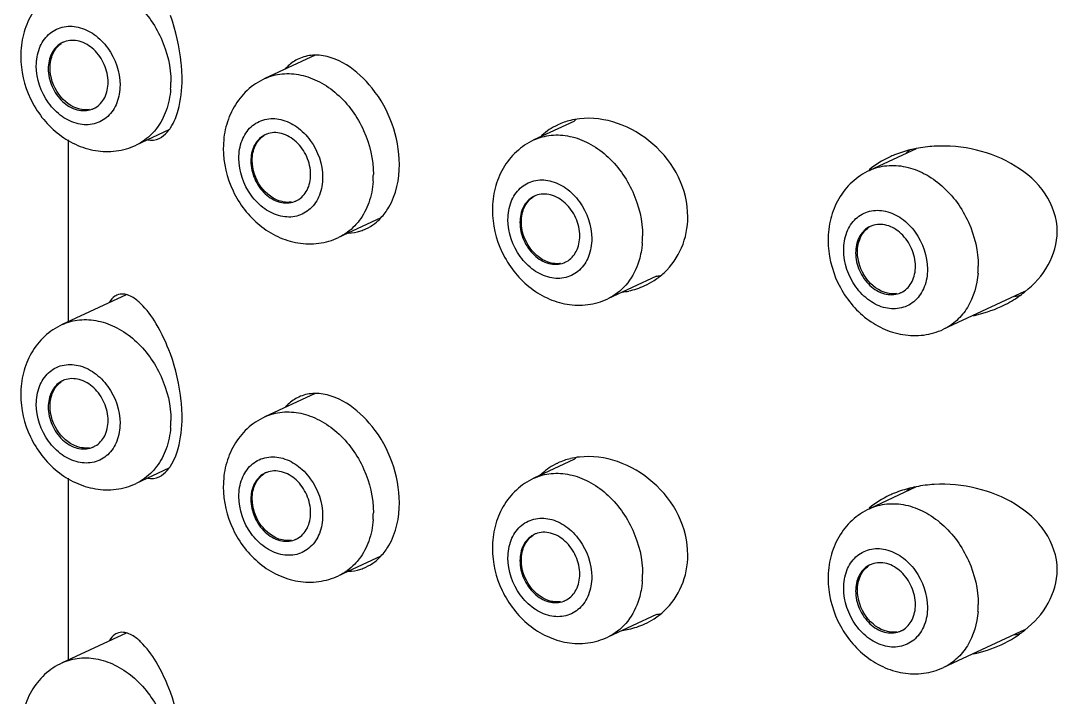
# Model space of a CAD drawing. Header units: millimetres. Extents: x 0 to 841, y 0 to 594.
# Drawn here: x 576.24 to 590.44, y 295.18 to 304.45 of the extents above; entities that cross this region are included whole.
import ezdxf

# ---------------------------------------------------------------- set-up
doc = ezdxf.new("R2010")
doc.units = ezdxf.units.MM
doc.header["$LTSCALE"] = 46.255
doc.layers.add('00_COMPONENTI', color=7, linetype='CONTINUOUS')

msp = doc.modelspace()

# ---------------------------------------------------------------- linework, layer by layer
at = {"layer": '00_COMPONENTI', "color": 7, "linetype": 'Continuous'}
for p, q in [((580.275, 303.978), (579.584, 303.657)), ((583.82, 303.072), (583.27, 302.817)), ((578.27, 302.954), (577.822, 302.745)), ((576.895, 300.328), (576.895, 302.818)), ((588.507, 302.697), (587.868, 302.401)), ((581.175, 301.75), (580.596, 301.481)), ((584.952, 300.952), (584.282, 300.641)), ((577.687, 300.696), (576.81, 300.288)), ((589.992, 300.741), (588.88, 300.224)), ((580.275, 299.345), (579.584, 299.024)), ((583.82, 298.439), (583.27, 298.184)), ((578.27, 298.321), (577.822, 298.112)), ((576.895, 295.695), (576.895, 298.185)), ((588.507, 298.064), (587.868, 297.767)), ((581.175, 297.117), (580.596, 296.848)), ((584.952, 296.319), (584.282, 296.008)), ((577.687, 296.063), (576.81, 295.655)), ((589.992, 296.108), (588.88, 295.591))]:
    msp.add_line(p, q, dxfattribs=at)
for centre, radius, start, end in [((576.945, 303.881), 0.301, 117.7027, 119.8159), ((576.944, 303.882), 0.299, 114.9572, 117.7029), ((576.944, 303.883), 0.298, 109.9379, 114.9502), ((580.28, 303.389), 0.589, 90.4786, 93.501), ((580.329, 303.383), 0.616, 133.3532, 138.8475), ((577.113, 303.519), 0.3, 296.4969, 300.0023), ((577.114, 303.518), 0.299, 290.0984, 291.9312), ((577.114, 303.516), 0.297, 291.9324, 294.955), ((577.114, 303.517), 0.298, 294.9559, 296.494), ((583.97, 302.232), 0.875, 117.5508, 134.3926), ((583.975, 302.221), 0.887, 114.9343, 117.5161), ((584.006, 302.12), 0.994, 96.482, 103.7043), ((584.432, 302.446), 0.876, 131.6273, 134.381), ((579.719, 302.617), 0.3, 117.0299, 119.1761), ((579.718, 302.618), 0.299, 114.9563, 117.0295), ((579.718, 302.619), 0.298, 111.106, 114.9535), ((589.189, 301.657), 1.279, 126.5389, 129.9568), ((588.834, 301.031), 1.7, 102.3942, 103.7474), ((588.84, 301.005), 1.728, 101.1425, 102.3944), ((588.857, 300.909), 1.825, 93.2234, 101.0825), ((588.766, 301.239), 1.482, 112.0209, 114.929), ((579.888, 302.253), 0.298, 290.7433, 293.2392), ((579.889, 302.252), 0.297, 293.2416, 294.9558), ((579.888, 302.254), 0.299, 294.9592, 298.8315), ((583.405, 301.777), 0.3, 117.0299, 119.1761), ((583.405, 301.778), 0.299, 114.9563, 117.0295), ((583.404, 301.779), 0.298, 111.106, 114.9535), ((580.712, 302.153), 0.611, 271.6099, 287.7987), ((580.711, 302.154), 0.612, 287.8915, 294.9469), ((588.004, 301.36), 0.301, 117.7027, 119.8159), ((588.003, 301.361), 0.299, 114.9572, 117.7029), ((588.002, 301.362), 0.298, 109.9379, 114.9502), ((583.574, 301.412), 0.298, 290.7433, 293.2392), ((583.575, 301.412), 0.297, 293.2416, 294.9558), ((583.574, 301.413), 0.299, 294.9592, 298.8315), ((584.365, 301.738), 1.01, 303.24, 312.9934), ((584.362, 301.744), 1.017, 294.9355, 303.2231), ((584.814, 302.018), 1.075, 277.0659, 280.4999), ((584.351, 301.778), 1.053, 277.1486, 282.0514), ((584.355, 301.761), 1.035, 282.0519, 294.8899), ((588.172, 300.997), 0.299, 290.0984, 291.9312), ((588.173, 300.995), 0.297, 291.9324, 294.955), ((588.172, 300.996), 0.298, 294.9559, 296.494), ((588.171, 300.998), 0.3, 296.4969, 300.0023), ((589.055, 301.916), 1.509, 305.5761, 308.6022), ((588.976, 302.035), 1.652, 294.8773, 303.6652), ((589.435, 302.577), 1.95, 282.5397, 284.9306), ((589.026, 301.956), 1.558, 303.7321, 305.5823), ((576.945, 299.248), 0.301, 117.7027, 119.8159), ((576.944, 299.249), 0.299, 114.9572, 117.7029), ((576.944, 299.25), 0.298, 109.9379, 114.9502), ((580.28, 298.756), 0.589, 90.4786, 93.501), ((580.329, 298.75), 0.616, 133.3532, 138.8475), ((577.114, 298.885), 0.299, 290.0984, 291.9312), ((577.114, 298.883), 0.297, 291.9324, 294.955), ((577.114, 298.884), 0.298, 294.9559, 296.494), ((577.113, 298.886), 0.3, 296.4969, 300.0023), ((584.006, 297.487), 0.994, 96.482, 103.7043), ((584.432, 297.813), 0.876, 131.6273, 134.381), ((583.97, 297.599), 0.875, 117.5508, 134.3926), ((583.975, 297.588), 0.887, 114.9343, 117.5161), ((579.719, 297.984), 0.3, 117.0299, 119.1761), ((579.718, 297.985), 0.299, 114.9563, 117.0295), ((579.718, 297.986), 0.298, 111.106, 114.9535), ((589.189, 297.024), 1.279, 126.5389, 129.9568), ((588.834, 296.398), 1.7, 102.3942, 103.7474), ((588.84, 296.372), 1.728, 101.1425, 102.3944), ((588.857, 296.276), 1.825, 93.2234, 101.0825), ((588.766, 296.606), 1.482, 112.0209, 114.929), ((579.888, 297.62), 0.298, 290.7433, 293.2392), ((579.889, 297.619), 0.297, 293.2416, 294.9558), ((579.888, 297.621), 0.299, 294.9592, 298.8315), ((583.405, 297.144), 0.3, 117.0299, 119.1761), ((583.405, 297.145), 0.299, 114.9563, 117.0295), ((583.404, 297.146), 0.298, 111.106, 114.9535), ((588.002, 296.729), 0.298, 109.9379, 114.9502), ((580.712, 297.52), 0.611, 271.6099, 287.7987), ((580.711, 297.521), 0.612, 287.8915, 294.9469), ((588.004, 296.727), 0.301, 117.7027, 119.8159), ((588.003, 296.728), 0.299, 114.9572, 117.7029), ((583.574, 296.779), 0.298, 290.7433, 293.2392), ((583.575, 296.778), 0.297, 293.2416, 294.9558), ((583.574, 296.78), 0.299, 294.9592, 298.8315), ((584.365, 297.105), 1.01, 303.24, 312.9934), ((584.814, 297.385), 1.075, 277.0659, 280.4999), ((584.355, 297.128), 1.035, 282.0519, 294.8899), ((584.362, 297.111), 1.017, 294.9355, 303.2231), ((584.351, 297.145), 1.053, 277.1486, 282.0514), ((588.172, 296.364), 0.299, 290.0984, 291.9312), ((588.173, 296.362), 0.297, 291.9324, 294.955), ((588.172, 296.363), 0.298, 294.9559, 296.494), ((588.171, 296.365), 0.3, 296.4969, 300.0023), ((588.976, 297.402), 1.652, 294.8773, 303.6652), ((589.435, 297.944), 1.95, 282.5397, 284.9306), ((589.026, 297.323), 1.558, 303.7321, 305.5823), ((589.055, 297.283), 1.509, 305.5761, 308.6022)]:
    msp.add_arc(centre, radius, start, end, dxfattribs=at)
at = {"layer": '00_COMPONENTI', "color": 9, "linetype": 'Continuous'}
for centre in [(577.022, 303.609), (579.796, 302.345), (583.483, 301.504), (588.081, 301.088), (577.022, 298.976), (579.796, 297.711), (583.483, 296.871), (588.081, 296.455)]:
    msp.add_arc(centre, 1.276, 355.7605, 0.018, dxfattribs=at)
for points, knots in [([(576.81, 304.921), (576.884, 304.956), (577.05, 305), (577.312, 304.982), (577.571, 304.884), (577.897, 304.655), (578.202, 304.229), (578.299, 303.815), (578.299, 303.609)], [0, 0, 0, 0, 0.10682, 0.218173, 0.336948, 0.463716, 0.73221, 1, 1, 1, 1]), ([(576.456, 303.831), (576.456, 303.913), (576.481, 304.072), (576.607, 304.271), (576.808, 304.381), (577.041, 304.377), (577.263, 304.269), (577.509, 304.019), (577.602, 303.747), (577.602, 303.569)], [0, 0, 0, 0, 0.127449, 0.242904, 0.35202, 0.465108, 0.58948, 0.725027, 1, 1, 1, 1]), ([(577.602, 303.569), (577.602, 303.487), (577.577, 303.328), (577.451, 303.129), (577.25, 303.019), (577.017, 303.023), (576.795, 303.131), (576.549, 303.381), (576.456, 303.653), (576.456, 303.831)], [0, 0, 0, 0, 0.127449, 0.242904, 0.35202, 0.465108, 0.58948, 0.725027, 1, 1, 1, 1]), ([(579.584, 303.657), (579.658, 303.692), (579.824, 303.736), (580.086, 303.718), (580.345, 303.62), (580.671, 303.391), (580.977, 302.965), (581.073, 302.55), (581.073, 302.345)], [0, 0, 0, 0, 0.10682, 0.218173, 0.336948, 0.463716, 0.73221, 1, 1, 1, 1]), ([(578.295, 303.515), (578.288, 303.415), (578.25, 303.224), (578.16, 303.05), (578.104, 302.976)], [0, 0, 0, 0, 0.517694, 1, 1, 1, 1]), ([(579.23, 302.566), (579.23, 302.649), (579.255, 302.808), (579.382, 303.007), (579.582, 303.117), (579.815, 303.112), (580.037, 303.004), (580.283, 302.755), (580.377, 302.483), (580.377, 302.305)], [0, 0, 0, 0, 0.127449, 0.242904, 0.35202, 0.465108, 0.58948, 0.725027, 1, 1, 1, 1]), ([(578.104, 302.976), (578.085, 302.951), (578.006, 302.858), (577.904, 302.784), (577.822, 302.745)], [0, 0, 0, 0, 0.256045, 1, 1, 1, 1]), ([(583.27, 302.817), (583.345, 302.851), (583.51, 302.896), (583.772, 302.878), (584.032, 302.78), (584.357, 302.551), (584.663, 302.125), (584.759, 301.71), (584.759, 301.505)], [0, 0, 0, 0, 0.10682, 0.218173, 0.336948, 0.463716, 0.73221, 1, 1, 1, 1]), ([(580.377, 302.305), (580.377, 302.223), (580.351, 302.063), (580.225, 301.865), (580.024, 301.755), (579.792, 301.759), (579.569, 301.867), (579.323, 302.116), (579.23, 302.389), (579.23, 302.566)], [0, 0, 0, 0, 0.127449, 0.242904, 0.35202, 0.465108, 0.58948, 0.725027, 1, 1, 1, 1]), ([(587.868, 302.401), (587.943, 302.435), (588.108, 302.479), (588.37, 302.461), (588.63, 302.363), (588.955, 302.134), (589.261, 301.708), (589.357, 301.294), (589.357, 301.088)], [0, 0, 0, 0, 0.10682, 0.218173, 0.336948, 0.463716, 0.73221, 1, 1, 1, 1]), ([(582.916, 301.726), (582.916, 301.808), (582.941, 301.968), (583.068, 302.166), (583.268, 302.276), (583.501, 302.272), (583.724, 302.164), (583.969, 301.915), (584.063, 301.642), (584.063, 301.465)], [0, 0, 0, 0, 0.127449, 0.242904, 0.35202, 0.465108, 0.58948, 0.725027, 1, 1, 1, 1]), ([(581.069, 302.25), (581.062, 302.151), (581.025, 301.959), (580.934, 301.786), (580.878, 301.712)], [0, 0, 0, 0, 0.517694, 1, 1, 1, 1]), ([(587.514, 301.31), (587.514, 301.392), (587.539, 301.551), (587.666, 301.75), (587.866, 301.86), (588.099, 301.856), (588.322, 301.748), (588.567, 301.498), (588.661, 301.226), (588.661, 301.048)], [0, 0, 0, 0, 0.127449, 0.242904, 0.35202, 0.465108, 0.58948, 0.725027, 1, 1, 1, 1]), ([(580.878, 301.712), (580.859, 301.687), (580.78, 301.593), (580.678, 301.519), (580.596, 301.481)], [0, 0, 0, 0, 0.256045, 1, 1, 1, 1]), ([(584.063, 301.465), (584.063, 301.382), (584.037, 301.223), (583.911, 301.024), (583.711, 300.914), (583.478, 300.919), (583.255, 301.027), (583.01, 301.276), (582.916, 301.548), (582.916, 301.726)], [0, 0, 0, 0, 0.127449, 0.242904, 0.35202, 0.465108, 0.58948, 0.725027, 1, 1, 1, 1]), ([(584.756, 301.41), (584.754, 301.384), (584.743, 301.285), (584.72, 301.187), (584.695, 301.117)], [0, 0, 0, 0, 0.256127, 1, 1, 1, 1]), ([(588.661, 301.048), (588.661, 300.966), (588.636, 300.807), (588.509, 300.608), (588.309, 300.498), (588.076, 300.502), (587.853, 300.61), (587.608, 300.86), (587.514, 301.132), (587.514, 301.31)], [0, 0, 0, 0, 0.127449, 0.242904, 0.35202, 0.465108, 0.58948, 0.725027, 1, 1, 1, 1]), ([(584.695, 301.117), (584.658, 301.013), (584.552, 300.82), (584.376, 300.684), (584.282, 300.641)], [0, 0, 0, 0, 0.515584, 1, 1, 1, 1]), ([(589.354, 300.994), (589.342, 300.83), (589.274, 300.586), (589.073, 300.34), (588.947, 300.255), (588.88, 300.224)], [0, 0, 0, 0, 0.523957, 0.766012, 1, 1, 1, 1]), ([(576.81, 300.288), (576.884, 300.323), (577.05, 300.367), (577.312, 300.349), (577.571, 300.251), (577.897, 300.022), (578.202, 299.596), (578.299, 299.182), (578.299, 298.976)], [0, 0, 0, 0, 0.10682, 0.218173, 0.336948, 0.463716, 0.73221, 1, 1, 1, 1]), ([(576.456, 299.198), (576.456, 299.28), (576.481, 299.439), (576.607, 299.638), (576.808, 299.748), (577.041, 299.744), (577.263, 299.636), (577.509, 299.386), (577.602, 299.114), (577.602, 298.936)], [0, 0, 0, 0, 0.127449, 0.242904, 0.35202, 0.465108, 0.58948, 0.725027, 1, 1, 1, 1]), ([(577.602, 298.936), (577.602, 298.854), (577.577, 298.695), (577.451, 298.496), (577.25, 298.386), (577.017, 298.39), (576.795, 298.498), (576.549, 298.748), (576.456, 299.02), (576.456, 299.198)], [0, 0, 0, 0, 0.127449, 0.242904, 0.35202, 0.465108, 0.58948, 0.725027, 1, 1, 1, 1]), ([(579.584, 299.024), (579.658, 299.059), (579.824, 299.103), (580.086, 299.085), (580.345, 298.987), (580.671, 298.758), (580.977, 298.332), (581.073, 297.917), (581.073, 297.712)], [0, 0, 0, 0, 0.10682, 0.218173, 0.336948, 0.463716, 0.73221, 1, 1, 1, 1]), ([(578.295, 298.881), (578.288, 298.782), (578.25, 298.591), (578.16, 298.417), (578.104, 298.343)], [0, 0, 0, 0, 0.517694, 1, 1, 1, 1]), ([(579.23, 297.933), (579.23, 298.016), (579.255, 298.175), (579.382, 298.374), (579.582, 298.483), (579.815, 298.479), (580.037, 298.371), (580.283, 298.122), (580.377, 297.85), (580.377, 297.672)], [0, 0, 0, 0, 0.127449, 0.242904, 0.35202, 0.465108, 0.58948, 0.725027, 1, 1, 1, 1]), ([(578.104, 298.343), (578.085, 298.318), (578.006, 298.225), (577.904, 298.151), (577.822, 298.112)], [0, 0, 0, 0, 0.256045, 1, 1, 1, 1]), ([(583.27, 298.184), (583.345, 298.218), (583.51, 298.263), (583.772, 298.244), (584.032, 298.147), (584.357, 297.917), (584.663, 297.492), (584.759, 297.077), (584.759, 296.872)], [0, 0, 0, 0, 0.10682, 0.218173, 0.336948, 0.463716, 0.73221, 1, 1, 1, 1]), ([(580.377, 297.672), (580.377, 297.589), (580.351, 297.43), (580.225, 297.232), (580.024, 297.122), (579.792, 297.126), (579.569, 297.234), (579.323, 297.483), (579.23, 297.756), (579.23, 297.933)], [0, 0, 0, 0, 0.127449, 0.242904, 0.35202, 0.465108, 0.58948, 0.725027, 1, 1, 1, 1]), ([(587.868, 297.767), (587.943, 297.802), (588.108, 297.846), (588.37, 297.828), (588.63, 297.73), (588.955, 297.501), (589.261, 297.075), (589.357, 296.661), (589.357, 296.455)], [0, 0, 0, 0, 0.10682, 0.218173, 0.336948, 0.463716, 0.73221, 1, 1, 1, 1]), ([(581.069, 297.617), (581.062, 297.518), (581.025, 297.326), (580.934, 297.152), (580.878, 297.078)], [0, 0, 0, 0, 0.517694, 1, 1, 1, 1]), ([(582.916, 297.093), (582.916, 297.175), (582.941, 297.335), (583.068, 297.533), (583.268, 297.643), (583.501, 297.639), (583.724, 297.531), (583.969, 297.282), (584.063, 297.009), (584.063, 296.832)], [0, 0, 0, 0, 0.127449, 0.242904, 0.35202, 0.465108, 0.58948, 0.725027, 1, 1, 1, 1]), ([(587.514, 296.677), (587.514, 296.759), (587.539, 296.918), (587.666, 297.117), (587.866, 297.227), (588.099, 297.223), (588.322, 297.115), (588.567, 296.865), (588.661, 296.593), (588.661, 296.415)], [0, 0, 0, 0, 0.127449, 0.242904, 0.35202, 0.465108, 0.58948, 0.725027, 1, 1, 1, 1]), ([(580.878, 297.078), (580.859, 297.054), (580.78, 296.96), (580.678, 296.886), (580.596, 296.848)], [0, 0, 0, 0, 0.256045, 1, 1, 1, 1]), ([(584.063, 296.832), (584.063, 296.749), (584.037, 296.59), (583.911, 296.391), (583.711, 296.281), (583.478, 296.286), (583.255, 296.394), (583.01, 296.643), (582.916, 296.915), (582.916, 297.093)], [0, 0, 0, 0, 0.127449, 0.242904, 0.35202, 0.465108, 0.58948, 0.725027, 1, 1, 1, 1]), ([(584.756, 296.777), (584.754, 296.751), (584.743, 296.652), (584.72, 296.554), (584.695, 296.484)], [0, 0, 0, 0, 0.256127, 1, 1, 1, 1]), ([(588.661, 296.415), (588.661, 296.333), (588.636, 296.174), (588.509, 295.975), (588.309, 295.865), (588.076, 295.869), (587.853, 295.977), (587.608, 296.227), (587.514, 296.499), (587.514, 296.677)], [0, 0, 0, 0, 0.127449, 0.242904, 0.35202, 0.465108, 0.58948, 0.725027, 1, 1, 1, 1]), ([(584.695, 296.484), (584.658, 296.38), (584.552, 296.187), (584.376, 296.051), (584.282, 296.008)], [0, 0, 0, 0, 0.515584, 1, 1, 1, 1]), ([(589.354, 296.36), (589.342, 296.197), (589.274, 295.953), (589.073, 295.707), (588.947, 295.622), (588.88, 295.591)], [0, 0, 0, 0, 0.523957, 0.766012, 1, 1, 1, 1]), ([(576.81, 295.655), (576.884, 295.69), (577.05, 295.734), (577.312, 295.716), (577.571, 295.618), (577.897, 295.389), (578.202, 294.963), (578.299, 294.549), (578.299, 294.343)], [0, 0, 0, 0, 0.10682, 0.218173, 0.336948, 0.463716, 0.73221, 1, 1, 1, 1])]:
    msp.add_open_spline(points, degree=3, knots=knots, dxfattribs=at)
at = {"layer": '00_COMPONENTI', "color": 7, "linetype": 'Continuous'}
for points, knots in [([(576.81, 304.921), (576.723, 304.881), (576.559, 304.771), (576.376, 304.539), (576.266, 304.262), (576.242, 304.064), (576.242, 303.964)], [0, 0, 0, 0, 0.246419, 0.494144, 0.744834, 1, 1, 1, 1]), ([(578.452, 303.652), (578.452, 303.725), (578.436, 304.02), (578.368, 304.312), (578.292, 304.521)], [0, 0, 0, 0, 0.247758, 1, 1, 1, 1]), ([(576.796, 304.142), (576.741, 304.11), (576.645, 304.003), (576.619, 303.865), (576.619, 303.793)], [0, 0, 0, 0, 0.471113, 1, 1, 1, 1]), ([(576.644, 303.805), (576.644, 303.871), (576.667, 304), (576.748, 304.104), (576.797, 304.139)], [0, 0, 0, 0, 0.527398, 1, 1, 1, 1]), ([(577.439, 303.607), (577.439, 303.69), (577.401, 303.857), (577.26, 304.061), (577.06, 304.186), (576.906, 304.186), (576.842, 304.163)], [0, 0, 0, 0, 0.267515, 0.536519, 0.782531, 1, 1, 1, 1]), ([(576.242, 303.964), (576.242, 303.765), (576.337, 303.364), (576.649, 302.958), (576.984, 302.747), (577.262, 302.659), (577.551, 302.652), (577.736, 302.705), (577.822, 302.745)], [0, 0, 0, 0, 0.254925, 0.509586, 0.63463, 0.75754, 0.879072, 1, 1, 1, 1]), ([(581.429, 302.482), (581.429, 302.669), (581.354, 303.048), (581.036, 303.637), (580.575, 303.981), (580.275, 303.979)], [0, 0, 0, 0, 0.276871, 0.555255, 1, 1, 1, 1]), ([(576.619, 303.793), (576.619, 303.71), (576.657, 303.543), (576.799, 303.338), (576.998, 303.213), (577.153, 303.214), (577.216, 303.237)], [0, 0, 0, 0, 0.267567, 0.536598, 0.782571, 1, 1, 1, 1]), ([(577.054, 303.239), (576.938, 303.265), (576.726, 303.43), (576.644, 303.678), (576.644, 303.805)], [0, 0, 0, 0, 0.481999, 1, 1, 1, 1]), ([(577.263, 303.259), (577.318, 303.29), (577.413, 303.398), (577.439, 303.536), (577.439, 303.607)], [0, 0, 0, 0, 0.471159, 1, 1, 1, 1]), ([(578.36, 303.109), (578.375, 303.146), (578.433, 303.321), (578.452, 303.508), (578.452, 303.652)], [0, 0, 0, 0, 0.218718, 1, 1, 1, 1]), ([(579.584, 303.657), (579.497, 303.617), (579.334, 303.507), (579.151, 303.275), (579.04, 302.998), (579.017, 302.799), (579.017, 302.7)], [0, 0, 0, 0, 0.246419, 0.494144, 0.744834, 1, 1, 1, 1]), ([(577.18, 303.233), (577.17, 303.232), (577.128, 303.227), (577.085, 303.232), (577.054, 303.239)], [0, 0, 0, 0, 0.245004, 1, 1, 1, 1]), ([(578.271, 302.95), (578.28, 302.961), (578.315, 303.011), (578.342, 303.065), (578.36, 303.109)], [0, 0, 0, 0, 0.2296, 1, 1, 1, 1]), ([(585.379, 301.765), (585.379, 301.95), (585.284, 302.33), (584.927, 302.785), (584.441, 303.075), (584.068, 303.127), (583.894, 303.107)], [0, 0, 0, 0, 0.250855, 0.509511, 0.763406, 1, 1, 1, 1]), ([(578.137, 302.837), (578.149, 302.842), (578.201, 302.871), (578.243, 302.914), (578.271, 302.95)], [0, 0, 0, 0, 0.227859, 1, 1, 1, 1]), ([(579.573, 302.879), (579.517, 302.848), (579.42, 302.74), (579.394, 302.601), (579.394, 302.529)], [0, 0, 0, 0, 0.470958, 1, 1, 1, 1]), ([(579.413, 302.538), (579.413, 302.606), (579.436, 302.738), (579.523, 302.844), (579.574, 302.877)], [0, 0, 0, 0, 0.527932, 1, 1, 1, 1]), ([(580.213, 302.342), (580.213, 302.426), (580.174, 302.595), (580.032, 302.8), (579.857, 302.905), (579.711, 302.923), (579.642, 302.909), (579.611, 302.897)], [0, 0, 0, 0, 0.267186, 0.535659, 0.780727, 0.892884, 1, 1, 1, 1]), ([(579.017, 302.7), (579.017, 302.501), (579.111, 302.1), (579.424, 301.694), (579.758, 301.482), (580.036, 301.394), (580.325, 301.388), (580.51, 301.441), (580.596, 301.481)], [0, 0, 0, 0, 0.254925, 0.509586, 0.63463, 0.75754, 0.879072, 1, 1, 1, 1]), ([(583.27, 302.817), (583.183, 302.776), (583.02, 302.666), (582.837, 302.434), (582.726, 302.158), (582.703, 301.959), (582.703, 301.859)], [0, 0, 0, 0, 0.246419, 0.494144, 0.744834, 1, 1, 1, 1]), ([(590.439, 301.563), (590.439, 301.744), (590.31, 302.116), (589.876, 302.491), (589.338, 302.706), (588.948, 302.742), (588.754, 302.731)], [0, 0, 0, 0, 0.240645, 0.488051, 0.742637, 1, 1, 1, 1]), ([(579.394, 302.529), (579.394, 302.446), (579.432, 302.277), (579.574, 302.072), (579.775, 301.948), (579.931, 301.95), (579.994, 301.974)], [0, 0, 0, 0, 0.267781, 0.536916, 0.782731, 1, 1, 1, 1]), ([(579.822, 301.972), (579.707, 301.998), (579.495, 302.163), (579.413, 302.411), (579.413, 302.538)], [0, 0, 0, 0, 0.481999, 1, 1, 1, 1]), ([(581.175, 301.75), (581.216, 301.794), (581.373, 302.006), (581.429, 302.28), (581.429, 302.482)], [0, 0, 0, 0, 0.229204, 1, 1, 1, 1]), ([(587.868, 302.401), (587.781, 302.36), (587.618, 302.25), (587.435, 302.018), (587.324, 301.741), (587.301, 301.543), (587.301, 301.443)], [0, 0, 0, 0, 0.246419, 0.494144, 0.744834, 1, 1, 1, 1]), ([(580.032, 301.991), (580.088, 302.022), (580.186, 302.13), (580.213, 302.27), (580.213, 302.342)], [0, 0, 0, 0, 0.470877, 1, 1, 1, 1]), ([(583.259, 302.039), (583.203, 302.007), (583.106, 301.9), (583.08, 301.761), (583.08, 301.689)], [0, 0, 0, 0, 0.470958, 1, 1, 1, 1]), ([(583.099, 301.698), (583.099, 301.766), (583.122, 301.897), (583.209, 302.003), (583.26, 302.037)], [0, 0, 0, 0, 0.527932, 1, 1, 1, 1]), ([(583.899, 301.502), (583.899, 301.586), (583.86, 301.754), (583.718, 301.96), (583.543, 302.065), (583.397, 302.082), (583.328, 302.069), (583.297, 302.057)], [0, 0, 0, 0, 0.267186, 0.535659, 0.780727, 0.892884, 1, 1, 1, 1]), ([(579.949, 301.966), (579.938, 301.965), (579.896, 301.96), (579.853, 301.965), (579.822, 301.972)], [0, 0, 0, 0, 0.245004, 1, 1, 1, 1]), ([(582.703, 301.859), (582.703, 301.661), (582.797, 301.259), (583.11, 300.854), (583.444, 300.642), (583.722, 300.554), (584.011, 300.547), (584.197, 300.601), (584.282, 300.641)], [0, 0, 0, 0, 0.254925, 0.509586, 0.63463, 0.75754, 0.879072, 1, 1, 1, 1]), ([(583.508, 301.131), (583.393, 301.158), (583.181, 301.323), (583.099, 301.571), (583.099, 301.698)], [0, 0, 0, 0, 0.481999, 1, 1, 1, 1]), ([(585.054, 300.999), (585.156, 301.094), (585.324, 301.334), (585.379, 301.621), (585.379, 301.765)], [0, 0, 0, 0, 0.491603, 1, 1, 1, 1]), ([(583.08, 301.689), (583.08, 301.605), (583.118, 301.437), (583.26, 301.232), (583.461, 301.108), (583.617, 301.109), (583.68, 301.133)], [0, 0, 0, 0, 0.267781, 0.536916, 0.782731, 1, 1, 1, 1]), ([(587.854, 301.621), (587.799, 301.589), (587.704, 301.482), (587.678, 301.344), (587.678, 301.272)], [0, 0, 0, 0, 0.471113, 1, 1, 1, 1]), ([(587.703, 301.284), (587.703, 301.35), (587.725, 301.479), (587.807, 301.583), (587.856, 301.618)], [0, 0, 0, 0, 0.527398, 1, 1, 1, 1]), ([(588.497, 301.086), (588.497, 301.169), (588.459, 301.336), (588.318, 301.54), (588.119, 301.665), (587.964, 301.665), (587.901, 301.642)], [0, 0, 0, 0, 0.267515, 0.536519, 0.782531, 1, 1, 1, 1]), ([(589.996, 300.737), (590.123, 300.838), (590.345, 301.081), (590.439, 301.405), (590.439, 301.563)], [0, 0, 0, 0, 0.506653, 1, 1, 1, 1]), ([(583.718, 301.151), (583.774, 301.182), (583.872, 301.29), (583.899, 301.43), (583.899, 301.502)], [0, 0, 0, 0, 0.470877, 1, 1, 1, 1]), ([(587.301, 301.443), (587.301, 301.244), (587.395, 300.843), (587.708, 300.437), (588.042, 300.226), (588.321, 300.138), (588.61, 300.131), (588.795, 300.184), (588.88, 300.224)], [0, 0, 0, 0, 0.254925, 0.509586, 0.63463, 0.75754, 0.879072, 1, 1, 1, 1]), ([(587.678, 301.272), (587.678, 301.189), (587.716, 301.022), (587.857, 300.817), (588.057, 300.693), (588.212, 300.693), (588.275, 300.716)], [0, 0, 0, 0, 0.267567, 0.536598, 0.782571, 1, 1, 1, 1]), ([(588.112, 300.718), (587.997, 300.744), (587.785, 300.909), (587.703, 301.157), (587.703, 301.284)], [0, 0, 0, 0, 0.481999, 1, 1, 1, 1]), ([(583.635, 301.126), (583.625, 301.124), (583.582, 301.12), (583.54, 301.124), (583.508, 301.131)], [0, 0, 0, 0, 0.245004, 1, 1, 1, 1]), ([(588.322, 300.738), (588.377, 300.77), (588.471, 300.877), (588.497, 301.015), (588.497, 301.086)], [0, 0, 0, 0, 0.471159, 1, 1, 1, 1]), ([(577.686, 300.701), (577.674, 300.703), (577.632, 300.711), (577.587, 300.705), (577.558, 300.691)], [0, 0, 0, 0, 0.265737, 1, 1, 1, 1]), ([(577.884, 300.576), (577.868, 300.592), (577.809, 300.644), (577.739, 300.687), (577.686, 300.701)], [0, 0, 0, 0, 0.293209, 1, 1, 1, 1]), ([(588.239, 300.712), (588.229, 300.711), (588.186, 300.707), (588.143, 300.711), (588.112, 300.718)], [0, 0, 0, 0, 0.245004, 1, 1, 1, 1]), ([(577.558, 300.691), (577.548, 300.687), (577.508, 300.663), (577.476, 300.626), (577.457, 300.596)], [0, 0, 0, 0, 0.224998, 1, 1, 1, 1]), ([(578.292, 299.888), (578.239, 300.031), (578.127, 300.275), (577.968, 300.496), (577.884, 300.576)], [0, 0, 0, 0, 0.568411, 1, 1, 1, 1]), ([(576.81, 300.288), (576.723, 300.248), (576.559, 300.138), (576.376, 299.906), (576.266, 299.629), (576.242, 299.431), (576.242, 299.331)], [0, 0, 0, 0, 0.246419, 0.494144, 0.744834, 1, 1, 1, 1]), ([(578.452, 299.019), (578.452, 299.092), (578.436, 299.387), (578.368, 299.679), (578.292, 299.888)], [0, 0, 0, 0, 0.247758, 1, 1, 1, 1]), ([(576.796, 299.509), (576.741, 299.477), (576.645, 299.369), (576.619, 299.232), (576.619, 299.16)], [0, 0, 0, 0, 0.471113, 1, 1, 1, 1]), ([(576.644, 299.172), (576.644, 299.238), (576.667, 299.367), (576.748, 299.471), (576.797, 299.505)], [0, 0, 0, 0, 0.527398, 1, 1, 1, 1]), ([(577.439, 298.974), (577.439, 299.057), (577.401, 299.224), (577.26, 299.428), (577.06, 299.553), (576.906, 299.553), (576.842, 299.53)], [0, 0, 0, 0, 0.267515, 0.536519, 0.782531, 1, 1, 1, 1]), ([(576.242, 299.331), (576.242, 299.132), (576.337, 298.731), (576.649, 298.325), (576.984, 298.114), (577.262, 298.026), (577.551, 298.019), (577.736, 298.072), (577.822, 298.112)], [0, 0, 0, 0, 0.254925, 0.509586, 0.63463, 0.75754, 0.879072, 1, 1, 1, 1]), ([(581.429, 297.849), (581.429, 298.036), (581.354, 298.415), (581.036, 299.004), (580.575, 299.348), (580.275, 299.345)], [0, 0, 0, 0, 0.276871, 0.555255, 1, 1, 1, 1]), ([(576.619, 299.16), (576.619, 299.077), (576.657, 298.91), (576.799, 298.705), (576.998, 298.58), (577.153, 298.581), (577.216, 298.604)], [0, 0, 0, 0, 0.267567, 0.536598, 0.782571, 1, 1, 1, 1]), ([(577.054, 298.606), (576.938, 298.632), (576.726, 298.797), (576.644, 299.045), (576.644, 299.172)], [0, 0, 0, 0, 0.481999, 1, 1, 1, 1]), ([(578.36, 298.476), (578.375, 298.513), (578.433, 298.688), (578.452, 298.875), (578.452, 299.019)], [0, 0, 0, 0, 0.218718, 1, 1, 1, 1]), ([(579.584, 299.024), (579.497, 298.983), (579.334, 298.873), (579.151, 298.642), (579.04, 298.365), (579.017, 298.166), (579.017, 298.067)], [0, 0, 0, 0, 0.246419, 0.494144, 0.744834, 1, 1, 1, 1]), ([(577.263, 298.626), (577.318, 298.657), (577.413, 298.765), (577.439, 298.902), (577.439, 298.974)], [0, 0, 0, 0, 0.471159, 1, 1, 1, 1]), ([(577.18, 298.6), (577.17, 298.598), (577.128, 298.594), (577.085, 298.599), (577.054, 298.606)], [0, 0, 0, 0, 0.245004, 1, 1, 1, 1]), ([(578.271, 298.317), (578.28, 298.328), (578.315, 298.378), (578.342, 298.432), (578.36, 298.476)], [0, 0, 0, 0, 0.2296, 1, 1, 1, 1]), ([(585.379, 297.132), (585.379, 297.317), (585.284, 297.697), (584.927, 298.152), (584.441, 298.442), (584.068, 298.494), (583.894, 298.474)], [0, 0, 0, 0, 0.250855, 0.509511, 0.763406, 1, 1, 1, 1]), ([(578.137, 298.204), (578.149, 298.209), (578.201, 298.238), (578.243, 298.281), (578.271, 298.317)], [0, 0, 0, 0, 0.227859, 1, 1, 1, 1]), ([(580.213, 297.709), (580.213, 297.793), (580.174, 297.962), (580.032, 298.167), (579.857, 298.272), (579.711, 298.29), (579.642, 298.276), (579.611, 298.264)], [0, 0, 0, 0, 0.267186, 0.535659, 0.780727, 0.892884, 1, 1, 1, 1]), ([(579.573, 298.246), (579.517, 298.215), (579.42, 298.107), (579.394, 297.968), (579.394, 297.896)], [0, 0, 0, 0, 0.470958, 1, 1, 1, 1]), ([(579.413, 297.905), (579.413, 297.973), (579.436, 298.105), (579.523, 298.21), (579.574, 298.244)], [0, 0, 0, 0, 0.527932, 1, 1, 1, 1]), ([(583.27, 298.184), (583.183, 298.143), (583.02, 298.033), (582.837, 297.801), (582.726, 297.525), (582.703, 297.326), (582.703, 297.226)], [0, 0, 0, 0, 0.246419, 0.494144, 0.744834, 1, 1, 1, 1]), ([(579.017, 298.067), (579.017, 297.868), (579.111, 297.467), (579.424, 297.061), (579.758, 296.849), (580.036, 296.761), (580.325, 296.755), (580.51, 296.808), (580.596, 296.848)], [0, 0, 0, 0, 0.254925, 0.509586, 0.63463, 0.75754, 0.879072, 1, 1, 1, 1]), ([(590.439, 296.93), (590.439, 297.111), (590.31, 297.483), (589.876, 297.858), (589.338, 298.073), (588.948, 298.109), (588.754, 298.098)], [0, 0, 0, 0, 0.240645, 0.488051, 0.742637, 1, 1, 1, 1]), ([(579.394, 297.896), (579.394, 297.813), (579.432, 297.644), (579.574, 297.439), (579.775, 297.315), (579.931, 297.317), (579.994, 297.341)], [0, 0, 0, 0, 0.267781, 0.536916, 0.782731, 1, 1, 1, 1]), ([(579.822, 297.339), (579.707, 297.365), (579.495, 297.53), (579.413, 297.778), (579.413, 297.905)], [0, 0, 0, 0, 0.481999, 1, 1, 1, 1]), ([(581.175, 297.117), (581.216, 297.161), (581.373, 297.373), (581.429, 297.647), (581.429, 297.849)], [0, 0, 0, 0, 0.229204, 1, 1, 1, 1]), ([(587.868, 297.767), (587.781, 297.727), (587.618, 297.617), (587.435, 297.385), (587.324, 297.108), (587.301, 296.91), (587.301, 296.81)], [0, 0, 0, 0, 0.246419, 0.494144, 0.744834, 1, 1, 1, 1]), ([(580.032, 297.358), (580.088, 297.389), (580.186, 297.497), (580.213, 297.637), (580.213, 297.709)], [0, 0, 0, 0, 0.470877, 1, 1, 1, 1]), ([(583.899, 296.869), (583.899, 296.952), (583.86, 297.121), (583.718, 297.327), (583.543, 297.432), (583.397, 297.449), (583.328, 297.436), (583.297, 297.423)], [0, 0, 0, 0, 0.267186, 0.535659, 0.780727, 0.892884, 1, 1, 1, 1]), ([(579.949, 297.333), (579.938, 297.331), (579.896, 297.327), (579.853, 297.332), (579.822, 297.339)], [0, 0, 0, 0, 0.245004, 1, 1, 1, 1]), ([(583.259, 297.406), (583.203, 297.374), (583.106, 297.267), (583.08, 297.128), (583.08, 297.056)], [0, 0, 0, 0, 0.470958, 1, 1, 1, 1]), ([(583.099, 297.064), (583.099, 297.133), (583.122, 297.264), (583.209, 297.37), (583.26, 297.403)], [0, 0, 0, 0, 0.527932, 1, 1, 1, 1]), ([(582.703, 297.226), (582.703, 297.027), (582.797, 296.626), (583.11, 296.221), (583.444, 296.009), (583.722, 295.921), (584.011, 295.914), (584.197, 295.968), (584.282, 296.008)], [0, 0, 0, 0, 0.254925, 0.509586, 0.63463, 0.75754, 0.879072, 1, 1, 1, 1]), ([(583.08, 297.056), (583.08, 296.972), (583.118, 296.804), (583.26, 296.599), (583.461, 296.475), (583.617, 296.476), (583.68, 296.5)], [0, 0, 0, 0, 0.267781, 0.536916, 0.782731, 1, 1, 1, 1]), ([(583.508, 296.498), (583.393, 296.525), (583.181, 296.689), (583.099, 296.937), (583.099, 297.064)], [0, 0, 0, 0, 0.481999, 1, 1, 1, 1]), ([(585.054, 296.366), (585.156, 296.461), (585.324, 296.701), (585.379, 296.988), (585.379, 297.132)], [0, 0, 0, 0, 0.491603, 1, 1, 1, 1]), ([(588.497, 296.453), (588.497, 296.536), (588.459, 296.703), (588.318, 296.907), (588.119, 297.032), (587.964, 297.032), (587.901, 297.009)], [0, 0, 0, 0, 0.267515, 0.536519, 0.782531, 1, 1, 1, 1]), ([(583.718, 296.518), (583.774, 296.549), (583.872, 296.657), (583.899, 296.797), (583.899, 296.869)], [0, 0, 0, 0, 0.470877, 1, 1, 1, 1]), ([(587.854, 296.988), (587.799, 296.956), (587.704, 296.849), (587.678, 296.711), (587.678, 296.639)], [0, 0, 0, 0, 0.471113, 1, 1, 1, 1]), ([(587.703, 296.651), (587.703, 296.717), (587.725, 296.846), (587.807, 296.95), (587.856, 296.985)], [0, 0, 0, 0, 0.527398, 1, 1, 1, 1]), ([(589.996, 296.104), (590.123, 296.205), (590.345, 296.448), (590.439, 296.772), (590.439, 296.93)], [0, 0, 0, 0, 0.506653, 1, 1, 1, 1]), ([(587.301, 296.81), (587.301, 296.611), (587.395, 296.21), (587.708, 295.804), (588.042, 295.593), (588.321, 295.505), (588.61, 295.498), (588.795, 295.551), (588.88, 295.591)], [0, 0, 0, 0, 0.254925, 0.509586, 0.63463, 0.75754, 0.879072, 1, 1, 1, 1]), ([(587.678, 296.639), (587.678, 296.556), (587.716, 296.389), (587.857, 296.184), (588.057, 296.059), (588.212, 296.06), (588.275, 296.083)], [0, 0, 0, 0, 0.267567, 0.536598, 0.782571, 1, 1, 1, 1]), ([(588.112, 296.085), (587.997, 296.111), (587.785, 296.276), (587.703, 296.524), (587.703, 296.651)], [0, 0, 0, 0, 0.481999, 1, 1, 1, 1]), ([(583.635, 296.493), (583.625, 296.491), (583.582, 296.487), (583.54, 296.491), (583.508, 296.498)], [0, 0, 0, 0, 0.245004, 1, 1, 1, 1]), ([(588.322, 296.105), (588.377, 296.136), (588.471, 296.244), (588.497, 296.382), (588.497, 296.453)], [0, 0, 0, 0, 0.471159, 1, 1, 1, 1]), ([(577.558, 296.058), (577.548, 296.054), (577.508, 296.03), (577.476, 295.993), (577.457, 295.963)], [0, 0, 0, 0, 0.224998, 1, 1, 1, 1]), ([(577.686, 296.067), (577.674, 296.07), (577.632, 296.078), (577.587, 296.072), (577.558, 296.058)], [0, 0, 0, 0, 0.265737, 1, 1, 1, 1]), ([(577.884, 295.943), (577.868, 295.959), (577.809, 296.011), (577.739, 296.054), (577.686, 296.067)], [0, 0, 0, 0, 0.293209, 1, 1, 1, 1]), ([(588.239, 296.079), (588.229, 296.078), (588.186, 296.073), (588.143, 296.078), (588.112, 296.085)], [0, 0, 0, 0, 0.245004, 1, 1, 1, 1]), ([(578.292, 295.255), (578.239, 295.398), (578.127, 295.642), (577.968, 295.863), (577.884, 295.943)], [0, 0, 0, 0, 0.568411, 1, 1, 1, 1]), ([(576.81, 295.655), (576.723, 295.615), (576.559, 295.505), (576.376, 295.273), (576.266, 294.996), (576.242, 294.798), (576.242, 294.698)], [0, 0, 0, 0, 0.246419, 0.494144, 0.744834, 1, 1, 1, 1]), ([(578.452, 294.386), (578.452, 294.459), (578.436, 294.754), (578.368, 295.046), (578.292, 295.255)], [0, 0, 0, 0, 0.247758, 1, 1, 1, 1])]:
    msp.add_open_spline(points, degree=3, knots=knots, dxfattribs=at)
for points in [[(580.244, 303.977), (580.177, 303.973), (580.111, 303.957), (580.05, 303.929)], [(580.05, 303.929), (579.997, 303.904), (579.948, 303.871), (579.906, 303.831)], [(583.771, 303.085), (583.713, 303.071), (583.655, 303.051), (583.601, 303.026)], [(577.983, 302.817), (578.034, 302.808), (578.09, 302.815), (578.137, 302.837)], [(588.43, 302.683), (588.355, 302.665), (588.282, 302.641), (588.211, 302.613)], [(588.142, 302.583), (588.042, 302.536), (587.947, 302.478), (587.861, 302.409)], [(581.092, 301.674), (581.122, 301.697), (581.149, 301.723), (581.175, 301.75)], [(580.969, 301.599), (581.013, 301.619), (581.054, 301.645), (581.092, 301.674)], [(589.29, 300.41), (589.421, 300.438), (589.549, 300.48), (589.67, 300.537)], [(580.05, 299.296), (579.997, 299.271), (579.948, 299.237), (579.906, 299.198)], [(580.244, 299.344), (580.177, 299.34), (580.111, 299.324), (580.05, 299.296)], [(583.771, 298.452), (583.713, 298.438), (583.655, 298.418), (583.601, 298.393)], [(577.983, 298.184), (578.034, 298.175), (578.09, 298.182), (578.137, 298.204)], [(588.43, 298.05), (588.355, 298.032), (588.282, 298.008), (588.211, 297.98)], [(588.142, 297.95), (588.042, 297.903), (587.947, 297.845), (587.861, 297.776)], [(580.969, 296.966), (581.013, 296.986), (581.054, 297.012), (581.092, 297.041)], [(581.092, 297.041), (581.122, 297.064), (581.149, 297.09), (581.175, 297.117)], [(589.29, 295.777), (589.421, 295.805), (589.549, 295.847), (589.67, 295.903)]]:
    msp.add_open_spline(points, degree=3, dxfattribs=at)

doc.saveas('drawing.dxf')
